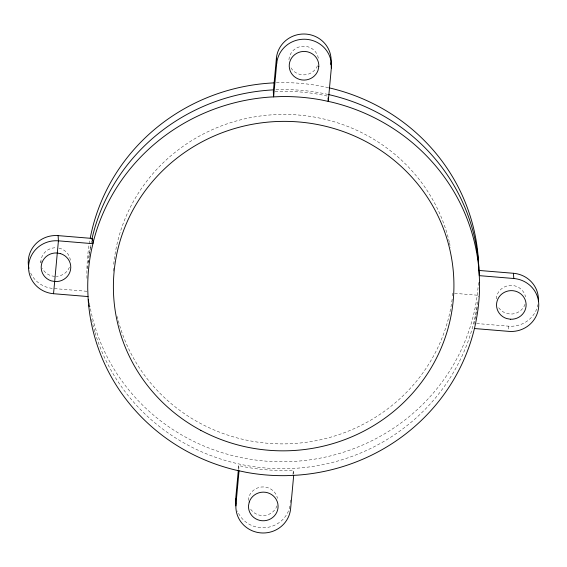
<?xml version="1.0" encoding="UTF-8"?>
<svg xmlns="http://www.w3.org/2000/svg" width="567" height="567" viewBox="0 0 567 567"><rect width="100%" height="100%" fill="white"/><g stroke="black" fill="none" stroke-linecap="round" stroke-linejoin="round"><path stroke-width="0.43" stroke-dasharray="2.83 2.13" d="M238.423 469.107L238.75 465.592L245.589 467.045A195.955 189.541 -3.4 0 0 286.385 470.419L293.387 470.114L293.642 474.451M290.382 502.631L290.623 499.995M292.976 474.508L293.387 470.114M475.89 315.061L476.606 310.978M476.748 310.163L477.315 306.903M248.204 500.399L248.948 496.727A14.806 14.324 -3.4 0 1 263.91 486.947A14.806 14.324 -3.4 0 1 277.497 498.365M475.607 316.691L474.076 323.31L474.175 325.047M275.052 91.599L280.304 91.365A195.955 189.541 -3.4 0 1 321.106 94.746L327.939 96.199M454.599 293.33L478.392 295.301A195.955 189.541 -3.4 0 1 478.236 296.945M86.864 291.282L53.227 288.497A27.429 26.536 -3.4 0 1 29.782 270.92M476.663 323.53L508.578 326.167A27.429 26.536 -3.4 0 0 537.97 304.564M58.947 248.197L60.393 248.466A14.806 14.324 -3.4 0 1 70.407 260.657M508.578 326.167L508.84 330.511M238.75 465.592L238.955 469.065M40.895 261.217L40.994 262.953M477.669 301.885A195.955 189.541 -3.4 0 1 477.216 305.166M476.967 306.804A195.955 189.541 -3.4 0 1 296.102 468.257A195.955 189.541 -3.4 0 1 95.029 332.567M94.795 331.773A195.955 189.541 -3.4 0 1 92.839 324.579M92.251 322.169A195.955 189.541 -3.4 0 1 91.514 318.945M87.651 268.786A195.955 189.541 -3.4 0 1 87.878 265.491M88.091 263.017A195.955 189.541 -3.4 0 1 90.819 244.171M90.982 243.356A195.955 189.541 -3.4 0 1 91.493 240.925M275.931 89.756A195.955 189.541 -3.4 0 1 327.691 94.37M88.438 262.28A195.955 189.541 -3.4 0 1 88.622 260.636M89.026 257.347A195.955 189.541 -3.4 0 1 89.253 255.71M89.373 254.888A195.955 189.541 -3.4 0 1 91.089 245.1M452.835 293.189A170.291 164.721 -3.4 0 1 452.579 295.761M452.168 299.192A170.291 164.721 -3.4 0 1 291.672 443.656A170.291 164.721 -3.4 0 1 117.263 316.535M113.202 271.154A170.291 164.721 -3.4 0 1 113.428 267.709M113.726 264.272A170.291 164.721 -3.4 0 1 272.139 114.81A170.291 164.721 -3.4 0 1 449.227 241.776M449.418 242.619A170.291 164.721 -3.4 0 1 450.503 247.68M478.42 282.579A195.955 189.541 -3.4 0 1 294.415 461.396A195.955 189.541 -3.4 0 1 89.955 306.315M89.806 305.5A195.955 189.541 -3.4 0 1 89.388 303.054M86.978 278.376A195.955 189.541 -3.4 0 1 89.104 244.568M89.239 243.746A195.955 189.541 -3.4 0 1 89.94 239.664M276.37 82.775A195.955 189.541 -3.4 0 1 328.109 87.609M289.928 506.083A27.429 26.536 -3.4 0 1 265.476 527.664A27.429 26.536 -3.4 0 1 237.403 510.924M277.008 505.764A14.806 14.324 -3.4 0 1 263.988 515.531A14.806 14.324 -3.4 0 1 249.721 507.663M525.049 304.245A14.806 14.324 -3.4 0 1 510.087 314.026L506.296 313.317A14.806 14.324 -3.4 0 1 497.762 306.145M496.245 298.88A14.806 14.324 -3.4 0 1 510.017 285.442A14.806 14.324 -3.4 0 1 525.538 296.846M317.47 65.758A14.806 14.324 -3.4 0 1 304.33 74.851A14.806 14.324 -3.4 0 1 290.446 66.956M288.936 59.698A14.806 14.324 -3.4 0 1 303.869 46.218A14.806 14.324 -3.4 0 1 318.498 59.889M69.429 267.277A14.806 14.324 -3.4 0 1 56.282 276.37M54.737 276.356A14.806 14.324 -3.4 0 1 42.405 268.474M40.874 262.712A14.806 14.324 -3.4 0 1 56.601 247.765"/><path stroke-width="0.85" d="M53.532 293.713L58.422 240.833L58.11 235.624L92.619 238.473L92.924 243.69L58.422 240.833A27.429 26.536 -3.4 0 0 28.662 265.009A27.429 26.536 -3.4 0 0 53.532 293.713L88.041 296.562M235.964 505.906A27.429 26.536 -3.4 0 1 235.666 498.988L238.346 469.986M276.391 58.281L273.308 91.677L273.613 96.886L276.703 63.497L276.391 58.281A27.429 26.536 -3.4 0 1 306.152 34.105A27.429 26.536 -3.4 0 1 331.029 62.802L331.334 68.012L328.25 101.408L328.045 97.935M293.692 475.323L290.609 508.719A27.429 26.536 -3.4 0 1 260.848 532.895A27.429 26.536 -3.4 0 1 235.971 504.198L239.061 470.801M330.866 64.56L331.029 62.802M92.237 240.132L92.619 238.473M538.402 301.127A27.429 26.536 -3.4 0 0 513.468 273.287L478.959 270.438L479.271 275.647L513.773 278.503A27.429 26.536 -3.4 0 1 538.65 307.201A27.429 26.536 -3.4 0 1 508.89 331.376L474.381 328.527M513.468 273.287L513.773 278.503M235.666 498.988L235.971 504.198M89.281 306.733A195.955 189.541 -3.4 0 1 89.047 305.096M88.728 302.636A195.955 189.541 -3.4 0 1 88.346 299.348M91.854 239.309A195.955 189.541 -3.4 0 1 273.365 89.877M328.52 94.554A195.955 189.541 -3.4 0 1 479.002 270.509M90.245 238.034A195.955 189.541 -3.4 0 1 274.662 82.846M328.938 87.793A195.955 189.541 -3.4 0 1 478.718 267.695M276.703 63.497A27.429 26.536 -3.4 0 1 306.463 39.314A27.429 26.536 -3.4 0 1 331.334 68.012M29.009 268.411A27.429 26.536 -3.4 0 1 58.11 235.624M479.562 282.416C479.774 298.979 477.783 315.55 473.672 331.596A195.955 189.541 -3.4 0 1 296.945 475.181L286.696 475.635A195.955 189.541 -3.4 0 1 245.894 472.254L235.886 470.128A195.955 189.541 -3.4 0 1 88.176 299.709L87.75 289.794A195.955 189.541 -3.4 0 1 91.393 250.309L93.633 240.614A195.955 189.541 -3.4 0 1 270.367 97.035L280.615 96.581A195.955 189.541 -3.4 0 1 321.411 99.955L331.426 102.081A195.955 189.541 -3.4 0 1 479.136 272.5L479.562 282.416M318.796 66.601L318.052 70.273A14.806 14.324 -3.4 0 1 293.805 76.162A14.806 14.324 -3.4 0 1 298.618 52.44A14.806 14.324 -3.4 0 1 318.796 66.601M249.26 501.944L248.516 505.615A14.806 14.324 -3.4 0 0 268.687 519.776A14.806 14.324 -3.4 0 0 273.5 496.047A14.806 14.324 -3.4 0 0 249.26 501.944M510.399 319.235L506.607 318.534A14.806 14.324 -3.4 0 1 500.611 295.102A14.806 14.324 -3.4 0 1 525.113 299.667A14.806 14.324 -3.4 0 1 510.399 319.235M60.704 253.683L56.913 252.974A14.806 14.324 -3.4 0 0 41.455 264.569A14.806 14.324 -3.4 0 0 51.25 280.863L55.049 281.572A14.806 14.324 -3.4 0 0 70.506 269.977A14.806 14.324 -3.4 0 0 60.704 253.683M200.817 430.346A170.291 164.721 -3.4 0 0 453.905 282.898A170.291 164.721 -3.4 0 0 196.239 145.067A170.291 164.721 -3.4 0 0 200.817 430.346"/></g></svg>
